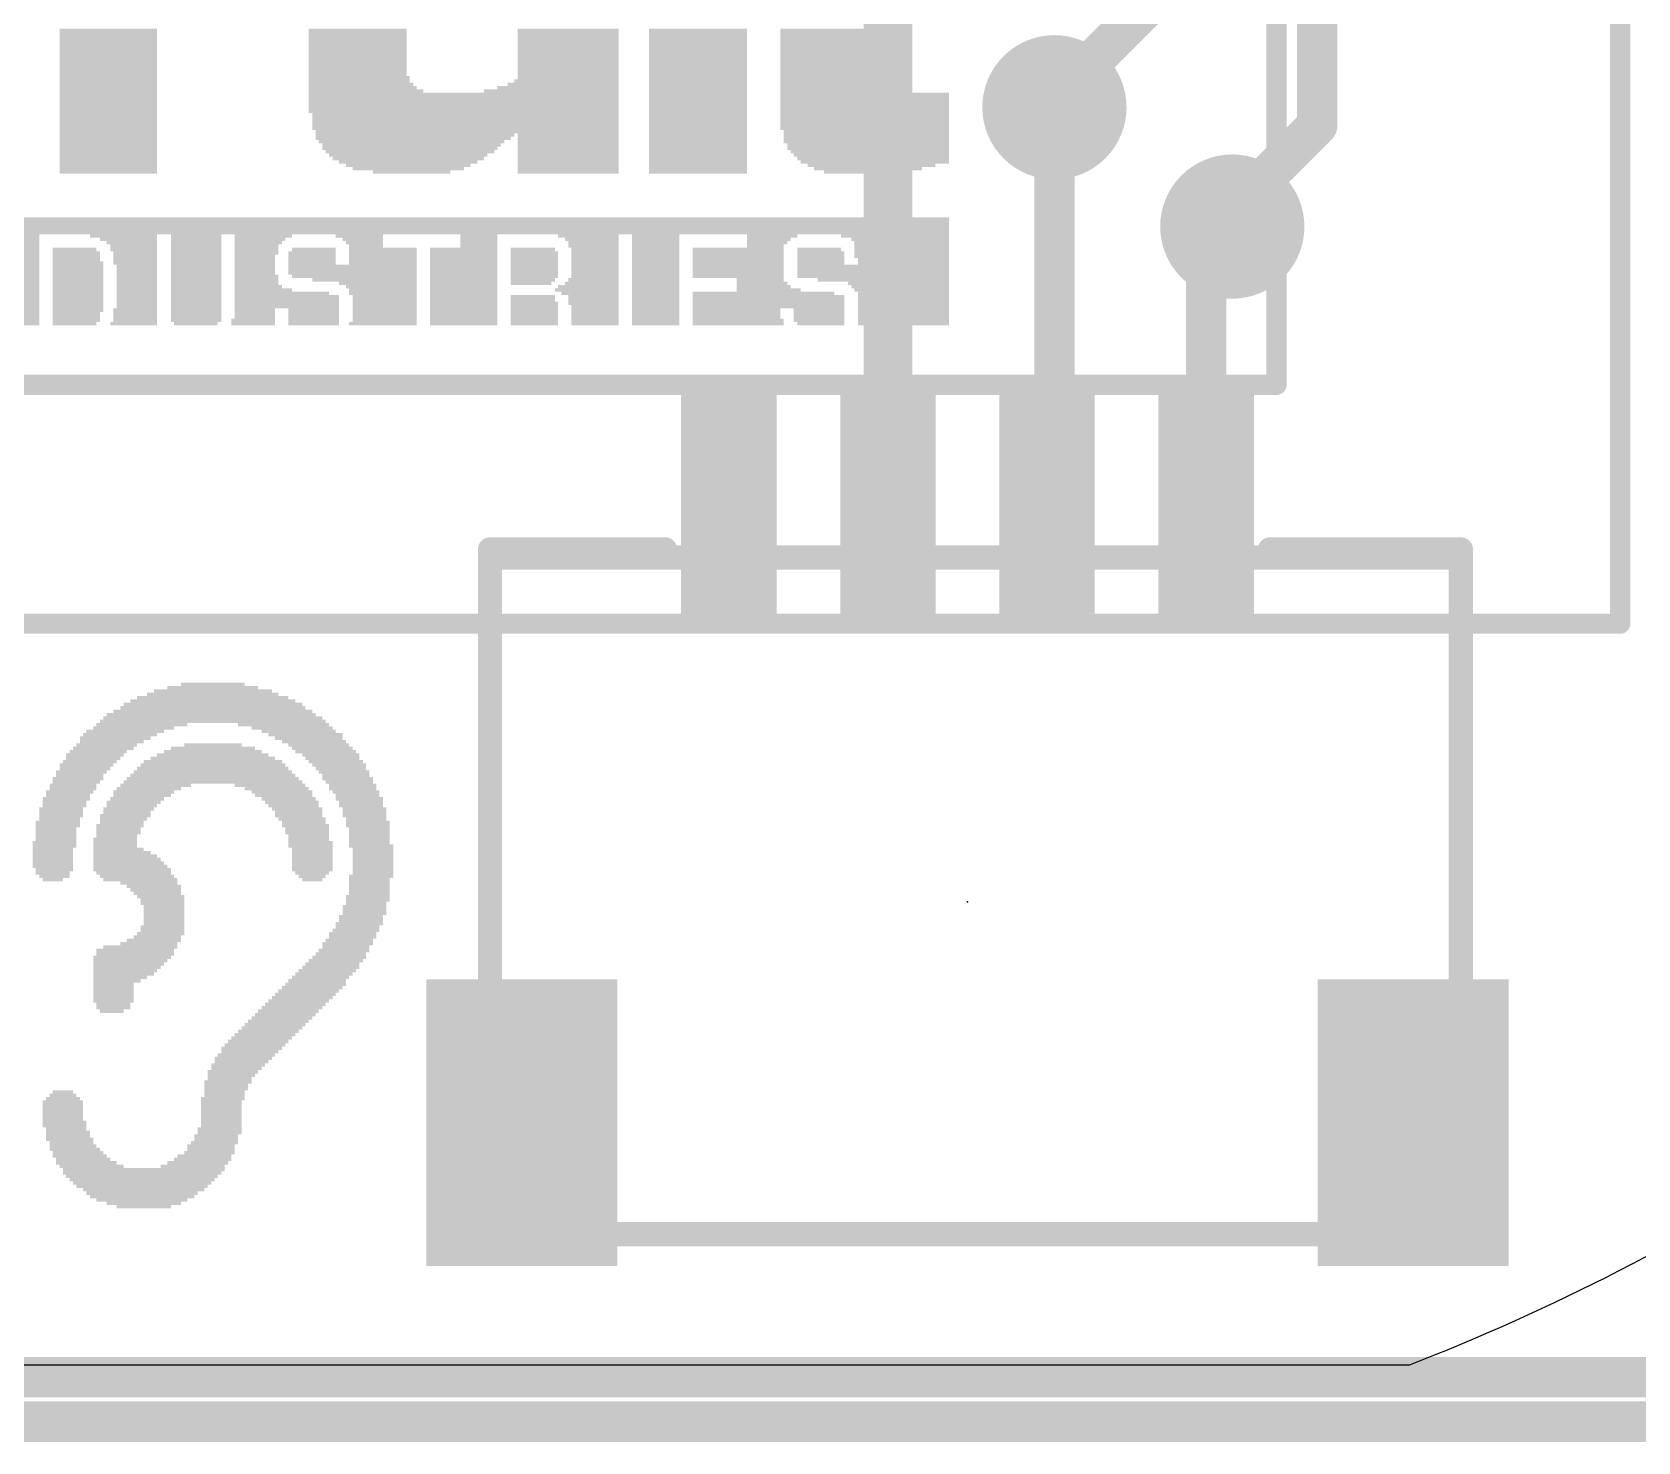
# Model space of a CAD drawing. Extents: x -59 to 59, y -28 to 22.
# Drawn here: x 37.58 to 47.67, y -28.42 to -19.57 of the extents above; entities that cross this region are included whole.
import ezdxf

# ---------------------------------------------------------------- set-up
doc = ezdxf.new("R2010")
doc.units = 0
for name, color, linetype in [('1', 12, 'CONTINUOUS'), ('16', 5, 'CONTINUOUS'), ('18', 110, 'CONTINUOUS'), ('20', 4, 'CONTINUOUS'), ('200', 132, 'CONTINUOUS'), ('21', 40, 'CONTINUOUS'), ('22', 6, 'CONTINUOUS'), ('23', 53, 'CONTINUOUS'), ('51', 253, 'CONTINUOUS')]:
    doc.layers.add(name, color=color, linetype=linetype)

# ---------------------------------------------------------------- blocks, each defined once
blk = doc.blocks.new('RECT')
blk.add_solid([(-0.5, -0.5), (0.5, -0.5), (-0.5, 0.5), (0.5, 0.5)])
blk = doc.blocks.new('ROUNDV')
at = {"const_width": 0.5}
blk.add_lwpolyline([(0, -0.25, 1), (0, 0.25, 1), (0, -0.25)], format="xyb", dxfattribs=at)

msp = doc.modelspace()

# ---------------------------------------------------------------- linework, layer by layer
at = {"layer": '1'}
for points, const_width in [([(42.9561, -18.5547), (42.9561, -22.5177)], 0.3048), ([(44.0022, -20.0406), (44.0022, -22.4716)], 0.254), ([(45.1198, -20.7899), (44.9561, -20.9536)], 0.254), ([(44.9561, -22.5177), (44.9561, -20.9536)], 0.254), ([(44.0022, -22.4716), (43.9561, -22.5177)], 0.254), ([(48.3964, -28.2956), (17.3576, -28.2956)], 0.254)]:
    msp.add_lwpolyline(points, dxfattribs=dict(at, const_width=const_width))
for points, const_width in [([(44.0657, -20.0406, 1), (43.9387, -20.0406)], 0.127), ([(45.1647, -20.8348, 1), (45.0749, -20.745)], 0.127), ([(45.0196, -20.9536, 1), (44.8926, -20.9536)], 0.127), ([(44.9112, -20.9087, 1), (45.001, -20.9985)], 0.127), ([(44.0471, -22.5165, 1), (43.9573, -22.4267)], 0.127), ([(42.8799, -22.5177, 1), (43.0323, -22.5177)], 0.1524), ([(43.9112, -22.4728, 1), (44.001, -22.5626)], 0.127), ([(43.9387, -22.4716, 1), (44.0657, -22.4716)], 0.127), ([(44.8926, -22.5177, 1), (45.0196, -22.5177)], 0.127)]:
    msp.add_lwpolyline(points, format="xyb", dxfattribs=dict(at, const_width=const_width))
at = {"layer": '16', "const_width": 0.254}
for points in [[(45.6532, 8.7152), (45.6532, -20.1549)], [(45.1706, -18.8214), (44.0022, -19.9898)], [(44.0022, -20.0406), (44.0022, -19.9898)], [(45.6532, -20.1549), (45.1198, -20.6883)], [(45.1198, -20.7899), (45.1198, -20.6883)], [(48.6758, -28.0162), (17.0782, -28.0162)]]:
    msp.add_lwpolyline(points, dxfattribs=at)
at = {"layer": '16', "const_width": 0.127}
for points in [[(44.0657, -19.9898, 1), (43.9387, -19.9898)], [(43.9573, -19.9449, 1), (44.0471, -20.0347)], [(43.9387, -20.0406, 1), (44.0657, -20.0406)], [(45.6981, -20.1998, 1), (45.6083, -20.11)], [(45.5897, -20.1549, 1), (45.7167, -20.1549)], [(45.1833, -20.6883, 1), (45.0563, -20.6883)], [(45.0749, -20.6434, 1), (45.1647, -20.7332)], [(45.0563, -20.7899, 1), (45.1833, -20.7899)]]:
    msp.add_lwpolyline(points, format="xyb", dxfattribs=at)
at = {"layer": '20'}
msp.add_line((46.228, -27.94), (31.1912, -27.94), dxfattribs=at)
msp.add_arc((41.4632, -15.5452), 13.2791, 291.0279, 316.0279, dxfattribs=at)
at = {"layer": '21', "const_width": 0.1524}
for points in [[(40.4561, -25.4177), (40.4561, -22.8177)], [(40.4561, -22.8177), (41.5561, -22.8177)], [(45.3561, -22.8177), (46.5561, -22.8177)], [(46.5561, -22.8177), (46.5561, -25.4177)], [(41.3561, -27.1177), (45.5561, -27.1177)]]:
    msp.add_lwpolyline(points, dxfattribs=at)
at = {"layer": '21', "const_width": 0.0762}
for points in [[(40.4942, -22.8177, 1), (40.418, -22.8177)], [(40.4561, -22.7796, 1), (40.4561, -22.8558)], [(41.5561, -22.8558, 1), (41.5561, -22.7796)], [(45.3561, -22.7796, 1), (45.3561, -22.8558)], [(46.5942, -22.8177, 1), (46.518, -22.8177)], [(46.5561, -22.8558, 1), (46.5561, -22.7796)], [(40.418, -25.4177, 1), (40.4942, -25.4177)], [(46.518, -25.4177, 1), (46.5942, -25.4177)], [(41.3561, -27.0796, 1), (41.3561, -27.1558)], [(45.5561, -27.1558, 1), (45.5561, -27.0796)]]:
    msp.add_lwpolyline(points, format="xyb", dxfattribs=at)
at = {"layer": '22', "const_width": 0.127}
for points in [[(47.5575, -23.284), (47.5575, 11.416)], [(45.3975, -21.784), (45.3975, 5.416)], [(18.1975, -21.784), (45.3975, -21.784)], [(16.0375, -23.284), (47.5575, -23.284)]]:
    msp.add_lwpolyline(points, dxfattribs=at)
at = {"layer": '22', "const_width": 0.0635}
for points in [[(45.3657, -21.784, 1), (45.4293, -21.784)], [(45.3975, -21.8158, 1), (45.3975, -21.7523)], [(47.5258, -23.284, 1), (47.5893, -23.284)], [(47.5575, -23.3158, 1), (47.5575, -23.2523)]]:
    msp.add_lwpolyline(points, format="xyb", dxfattribs=at)
at = {"layer": '23'}
msp.add_point((43.4561, -25.0317), dxfattribs=at)
at = {"layer": '51', "const_width": 0.1524}
for points in [[(40.4561, -27.1177), (40.4561, -22.8677)], [(40.4561, -22.8677), (46.5561, -22.8677)], [(46.5561, -22.8677), (46.5561, -27.1177)], [(46.5561, -27.1177), (40.4561, -27.1177)]]:
    msp.add_lwpolyline(points, dxfattribs=at)
at = {"layer": '51', "const_width": 0.0762}
for points in [[(40.4942, -22.8677, 1), (40.418, -22.8677)], [(40.4561, -22.8296, 1), (40.4561, -22.9058)], [(46.5942, -22.8677, 1), (46.518, -22.8677)], [(46.5561, -22.9058, 1), (46.5561, -22.8296)], [(40.4561, -27.0796, 1), (40.4561, -27.1558)], [(40.418, -27.1177, 1), (40.4942, -27.1177)], [(46.518, -27.1177, 1), (46.5942, -27.1177)], [(46.5561, -27.1558, 1), (46.5561, -27.0796)]]:
    msp.add_lwpolyline(points, format="xyb", dxfattribs=at)

# ---------------------------------------------------------------- block references
at = {"layer": '1', "rotation": 90}
for p, xscale, yscale in [((41.9561, -22.5177), 1.55, 0.6), ((42.9561, -22.5177), 1.55, 0.6), ((43.9561, -22.5177), 1.55, 0.6), ((44.9561, -22.5177), 1.55, 0.6), ((40.6561, -26.4177), 1.8, 1.2), ((46.2561, -26.4177), 1.8, 1.2)]:
    msp.add_blockref('RECT', p, dxfattribs=dict(at, xscale=xscale, yscale=yscale))
at = {"layer": '18', "xscale": 0.9064, "yscale": 0.9064}
for p in [(44.0022, -20.0406), (44.0022, -20.0406), (45.1198, -20.7899), (45.1198, -20.7899)]:
    msp.add_blockref('ROUNDV', p, dxfattribs=at)
at = {"layer": '200'}
for p, xscale, yscale in [((38.0581, -19.558), 0.6121, 0.0213), ((38.0581, -19.5792), 0.6121, 0.0211), ((39.624, -19.558), 0.6147, 0.0213), ((39.624, -19.5792), 0.6147, 0.0211), ((40.9473, -19.558), 0.635, 0.0213), ((40.9473, -19.5792), 0.635, 0.0211), ((41.7627, -19.558), 0.6147, 0.0213), ((41.7627, -19.5792), 0.6147, 0.0211), ((42.5869, -19.558), 0.6121, 0.0213), ((42.5869, -19.5792), 0.6121, 0.0211), ((38.0581, -19.6003), 0.6121, 0.0211), ((38.0581, -19.6215), 0.6121, 0.0213), ((38.0581, -19.6427), 0.6121, 0.0211), ((38.0581, -19.6638), 0.6121, 0.0211), ((39.624, -19.6003), 0.6147, 0.0211), ((39.624, -19.6215), 0.6147, 0.0213), ((39.624, -19.6427), 0.6147, 0.0211), ((39.624, -19.6638), 0.6147, 0.0211), ((40.9473, -19.6003), 0.635, 0.0211), ((40.9473, -19.6215), 0.635, 0.0213), ((40.9473, -19.6427), 0.635, 0.0211), ((40.9473, -19.6638), 0.635, 0.0211), ((41.7627, -19.6003), 0.6147, 0.0211), ((41.7627, -19.6215), 0.6147, 0.0213), ((41.7627, -19.6427), 0.6147, 0.0211), ((41.7627, -19.6638), 0.6147, 0.0211), ((42.5869, -19.6003), 0.6121, 0.0211), ((42.5869, -19.6215), 0.6121, 0.0213), ((42.5869, -19.6427), 0.6121, 0.0211), ((42.5869, -19.6638), 0.6121, 0.0211), ((38.0581, -19.685), 0.6121, 0.0213), ((38.0581, -19.7062), 0.6121, 0.0211), ((38.0581, -19.7273), 0.6121, 0.0211), ((38.0581, -19.7485), 0.6121, 0.0213), ((38.0581, -19.7697), 0.6121, 0.0211), ((39.624, -19.685), 0.6147, 0.0213), ((39.624, -19.7062), 0.6147, 0.0211), ((39.624, -19.7273), 0.6147, 0.0211), ((39.624, -19.7485), 0.6147, 0.0213), ((39.624, -19.7697), 0.6147, 0.0211), ((40.9473, -19.685), 0.635, 0.0213), ((40.9473, -19.7062), 0.635, 0.0211), ((40.9473, -19.7273), 0.635, 0.0211), ((40.9473, -19.7485), 0.635, 0.0213), ((40.9473, -19.7697), 0.635, 0.0211), ((41.7627, -19.685), 0.6147, 0.0213), ((41.7627, -19.7062), 0.6147, 0.0211), ((41.7627, -19.7273), 0.6147, 0.0211), ((41.7627, -19.7485), 0.6147, 0.0213), ((41.7627, -19.7697), 0.6147, 0.0211), ((42.5869, -19.685), 0.6121, 0.0213), ((42.5869, -19.7062), 0.6121, 0.0211), ((42.5869, -19.7273), 0.6121, 0.0211), ((42.5869, -19.7485), 0.6121, 0.0213), ((42.5869, -19.7697), 0.6121, 0.0211), ((38.0581, -19.7908), 0.6121, 0.0211), ((38.0581, -19.812), 0.6121, 0.0213), ((38.0581, -19.8332), 0.6121, 0.0211), ((38.0581, -19.8543), 0.6121, 0.0211), ((38.0581, -19.8755), 0.6121, 0.0213), ((39.624, -19.7908), 0.6147, 0.0211), ((39.624, -19.812), 0.6147, 0.0213), ((39.624, -19.8332), 0.6147, 0.0211), ((39.6342, -19.8543), 0.635, 0.0211), ((39.6342, -19.8755), 0.635, 0.0213), ((40.9372, -19.8755), 0.6553, 0.0213), ((40.9473, -19.7908), 0.635, 0.0211), ((40.9473, -19.812), 0.635, 0.0213), ((40.9473, -19.8332), 0.635, 0.0211), ((40.9473, -19.8543), 0.635, 0.0211), ((41.7627, -19.7908), 0.6147, 0.0211), ((41.7627, -19.812), 0.6147, 0.0213), ((41.7627, -19.8332), 0.6147, 0.0211), ((41.7627, -19.8543), 0.6147, 0.0211), ((41.7627, -19.8755), 0.6147, 0.0213), ((42.5869, -19.7908), 0.6121, 0.0211), ((42.5869, -19.812), 0.6121, 0.0213), ((42.5869, -19.8332), 0.6121, 0.0211), ((42.5869, -19.8543), 0.6121, 0.0211), ((42.5869, -19.8755), 0.6121, 0.0213), ((38.0581, -19.8967), 0.6121, 0.0211), ((38.0581, -19.9178), 0.6121, 0.0211), ((38.0581, -19.939), 0.6121, 0.0213), ((38.0581, -19.9602), 0.6121, 0.0211), ((38.0581, -19.9813), 0.6121, 0.0211), ((39.6773, -19.939), 0.7214, 0.0213), ((39.6456, -19.8967), 0.6579, 0.0211), ((39.6558, -19.9178), 0.6782, 0.0211), ((40.2908, -19.9602), 1.9482, 0.0211), ((40.2908, -19.9813), 1.9482, 0.0211), ((40.8419, -19.939), 0.8458, 0.0213), ((40.8838, -19.9178), 0.762, 0.0211), ((40.9156, -19.8967), 0.6985, 0.0211), ((41.7627, -19.8967), 0.6147, 0.0211), ((41.7627, -19.9178), 0.6147, 0.0211), ((41.7627, -19.939), 0.6147, 0.0213), ((41.7627, -19.9602), 0.6147, 0.0211), ((41.7627, -19.9813), 0.6147, 0.0211), ((42.5983, -19.9178), 0.635, 0.0211), ((42.8104, -19.9602), 1.0592, 0.0211), ((42.8104, -19.9813), 1.0592, 0.0211), ((42.5869, -19.8967), 0.6121, 0.0211), ((42.6085, -19.939), 0.6553, 0.0213), ((38.0581, -20.0025), 0.6121, 0.0213), ((38.0581, -20.0237), 0.6121, 0.0211), ((38.0581, -20.0448), 0.6121, 0.0211), ((38.0581, -20.066), 0.6121, 0.0213), ((38.0581, -20.0872), 0.6121, 0.0211), ((40.2908, -20.0025), 1.9482, 0.0213), ((40.2908, -20.0237), 1.9482, 0.0211), ((40.2908, -20.0448), 1.9482, 0.0211), ((40.2908, -20.066), 1.9482, 0.0213), ((40.3022, -20.0872), 1.9253, 0.0211), ((41.7627, -20.0025), 0.6147, 0.0213), ((41.7627, -20.0237), 0.6147, 0.0211), ((41.7627, -20.0448), 0.6147, 0.0211), ((41.7627, -20.066), 0.6147, 0.0213), ((41.7627, -20.0872), 0.6147, 0.0211), ((42.8104, -20.0025), 1.0592, 0.0213), ((42.8104, -20.0237), 1.0592, 0.0211), ((42.8104, -20.0448), 1.0592, 0.0211), ((42.8104, -20.066), 1.0592, 0.0213), ((42.8104, -20.0872), 1.0592, 0.0211), ((38.0581, -20.1083), 0.6121, 0.0211), ((38.0581, -20.1295), 0.6121, 0.0213), ((38.0581, -20.1507), 0.6121, 0.0211), ((38.0581, -20.1718), 0.6121, 0.0211), ((40.3022, -20.1083), 1.9253, 0.0211), ((40.3022, -20.1295), 1.9253, 0.0213), ((40.3022, -20.1507), 1.9253, 0.0211), ((40.3022, -20.1718), 1.9253, 0.0211), ((41.7627, -20.1083), 0.6147, 0.0211), ((41.7627, -20.1295), 0.6147, 0.0213), ((41.7627, -20.1507), 0.6147, 0.0211), ((41.7627, -20.1718), 0.6147, 0.0211), ((42.8104, -20.1083), 1.0592, 0.0211), ((42.8104, -20.1295), 1.0592, 0.0213), ((42.8104, -20.1507), 1.0592, 0.0211), ((42.8104, -20.1718), 1.0592, 0.0211), ((38.0581, -20.193), 0.6121, 0.0213), ((38.0581, -20.2142), 0.6121, 0.0211), ((38.0581, -20.2353), 0.6121, 0.0211), ((38.0581, -20.2565), 0.6121, 0.0213), ((38.0581, -20.2777), 0.6121, 0.0211), ((40.3123, -20.193), 1.905, 0.0213), ((39.9847, -20.2142), 1.2497, 0.0211), ((39.9733, -20.2353), 1.2268, 0.0211), ((39.9631, -20.2565), 1.1659, 0.0213), ((39.9631, -20.2777), 1.1201, 0.0211), ((40.9473, -20.2142), 0.635, 0.0211), ((40.9473, -20.2353), 0.635, 0.0211), ((40.9473, -20.2565), 0.635, 0.0213), ((40.9473, -20.2777), 0.635, 0.0211), ((41.7627, -20.193), 0.6147, 0.0213), ((41.7627, -20.2142), 0.6147, 0.0211), ((41.7627, -20.2353), 0.6147, 0.0211), ((41.7627, -20.2565), 0.6147, 0.0213), ((41.7627, -20.2777), 0.6147, 0.0211), ((42.8206, -20.193), 1.0389, 0.0213), ((42.8206, -20.2142), 1.0389, 0.0211), ((42.8206, -20.2353), 1.0389, 0.0211), ((42.8206, -20.2565), 1.0389, 0.0213), ((42.832, -20.2777), 1.016, 0.0211), ((38.0581, -20.2988), 0.6121, 0.0211), ((38.0581, -20.32), 0.6121, 0.0213), ((38.0581, -20.3412), 0.6121, 0.0211), ((38.0581, -20.3623), 0.6121, 0.0211), ((38.0581, -20.3835), 0.6121, 0.0213), ((39.9529, -20.2988), 1.0998, 0.0211), ((39.9529, -20.32), 1.0592, 0.0213), ((39.9415, -20.3412), 0.9957, 0.0211), ((39.9428, -20.3623), 0.9525, 0.0211), ((39.9415, -20.3835), 0.8687, 0.0213), ((40.9473, -20.2988), 0.635, 0.0211), ((40.9473, -20.32), 0.635, 0.0213), ((40.9473, -20.3412), 0.635, 0.0211), ((40.9473, -20.3623), 0.635, 0.0211), ((40.9473, -20.3835), 0.635, 0.0213), ((41.7627, -20.2988), 0.6147, 0.0211), ((41.7627, -20.32), 0.6147, 0.0213), ((41.7627, -20.3412), 0.6147, 0.0211), ((41.7627, -20.3623), 0.6147, 0.0211), ((41.7627, -20.3835), 0.6147, 0.0213), ((42.832, -20.2988), 1.016, 0.0211), ((42.8422, -20.32), 0.9957, 0.0213), ((42.8523, -20.3412), 0.9754, 0.0211), ((42.8638, -20.3623), 0.9525, 0.0211), ((42.8739, -20.3835), 0.9322, 0.0213), ((38.0581, -20.4047), 0.6121, 0.0211), ((38.0581, -20.4258), 0.6121, 0.0211), ((38.0581, -20.447), 0.6121, 0.0213), ((39.9415, -20.4047), 0.7823, 0.0211), ((39.9428, -20.4258), 0.6985, 0.0211), ((39.9631, -20.447), 0.4851, 0.0213), ((40.9473, -20.4047), 0.635, 0.0211), ((40.9473, -20.4258), 0.635, 0.0211), ((40.9473, -20.447), 0.635, 0.0213), ((41.7627, -20.4047), 0.6147, 0.0211), ((41.7627, -20.4258), 0.6147, 0.0211), ((41.7627, -20.447), 0.6147, 0.0213), ((42.8523, -20.4047), 0.8026, 0.0211), ((42.8308, -20.4258), 0.6782, 0.0211), ((42.799, -20.447), 0.4877, 0.0213), ((36.6611, -20.7433), 13.3579, 0.0211), ((36.6611, -20.7645), 13.3579, 0.0213), ((36.6611, -20.7857), 13.3579, 0.0211), ((36.6611, -20.8068), 13.3579, 0.0211), ((36.6611, -20.828), 13.3579, 0.0213), ((37.498, -20.8492), 0.254, 0.0211), ((37.498, -20.8703), 0.254, 0.0211), ((37.498, -20.8915), 0.254, 0.0213), ((38.1533, -20.8492), 0.4216, 0.0211), ((38.1851, -20.8703), 0.3581, 0.0211), ((38.2054, -20.8915), 0.3175, 0.0213), ((38.6093, -20.8492), 0.3175, 0.0211), ((38.6093, -20.8703), 0.3175, 0.0211), ((38.6093, -20.8915), 0.3175, 0.0213), ((39.0106, -20.8703), 0.3175, 0.0211), ((39.0004, -20.8915), 0.2972, 0.0213), ((39.0322, -20.8492), 0.3607, 0.0211), ((39.6354, -20.8492), 0.2972, 0.0211), ((39.657, -20.8703), 0.254, 0.0211), ((39.6672, -20.8915), 0.2337, 0.0213), ((40.386, -20.8492), 0.2337, 0.0211), ((40.386, -20.8703), 0.2337, 0.0211), ((40.386, -20.8915), 0.2337, 0.0213), ((41.0743, -20.8492), 0.381, 0.0211), ((41.0959, -20.8703), 0.3378, 0.0211), ((41.1061, -20.8915), 0.3175, 0.0213), ((41.4973, -20.8492), 0.2972, 0.0211), ((41.4973, -20.8703), 0.2972, 0.0211), ((41.4973, -20.8915), 0.2972, 0.0213), ((42.197, -20.8915), 0.254, 0.0213), ((42.2288, -20.8492), 0.3175, 0.0211), ((42.2072, -20.8703), 0.2743, 0.0211), ((43.0009, -20.8492), 0.6782, 0.0211), ((43.0327, -20.8703), 0.6147, 0.0211), ((43.0428, -20.8915), 0.5944, 0.0213), ((37.498, -20.9127), 0.254, 0.0211), ((37.498, -20.9338), 0.254, 0.0211), ((37.498, -20.955), 0.254, 0.0213), ((37.498, -20.9762), 0.254, 0.0211), ((37.846, -20.9338), 0.2743, 0.0211), ((37.8574, -20.955), 0.2972, 0.0213), ((37.8574, -20.9762), 0.2972, 0.0211), ((38.2168, -20.9127), 0.2946, 0.0211), ((38.2168, -20.9338), 0.2946, 0.0211), ((38.227, -20.955), 0.2743, 0.0213), ((38.227, -20.9762), 0.2743, 0.0211), ((38.6093, -20.9127), 0.3175, 0.0211), ((38.6093, -20.9338), 0.3175, 0.0211), ((38.6093, -20.955), 0.3175, 0.0213), ((38.6093, -20.9762), 0.3175, 0.0211), ((38.989, -20.9127), 0.2743, 0.0211), ((38.989, -20.9338), 0.2743, 0.0211), ((38.989, -20.955), 0.2743, 0.0213), ((38.9788, -20.9762), 0.254, 0.0211), ((39.3383, -20.955), 0.2972, 0.0213), ((39.3383, -20.9762), 0.2972, 0.0211), ((39.3497, -20.9338), 0.2743, 0.0211), ((39.6773, -20.9127), 0.2134, 0.0211), ((39.7828, -20.9338), 0.4242, 0.0211), ((39.7828, -20.955), 0.4242, 0.0213), ((39.7828, -20.9762), 0.4242, 0.0211), ((40.2908, -20.9338), 0.4242, 0.0211), ((40.2908, -20.955), 0.4242, 0.0213), ((40.2908, -20.9762), 0.4242, 0.0211), ((40.386, -20.9127), 0.2337, 0.0211), ((40.7251, -20.9338), 0.2769, 0.0211), ((40.7353, -20.955), 0.2972, 0.0213), ((40.7353, -20.9762), 0.2972, 0.0211), ((41.1061, -20.9127), 0.3175, 0.0211), ((41.1163, -20.9338), 0.2972, 0.0211), ((41.1163, -20.955), 0.2972, 0.0213), ((41.1163, -20.9762), 0.2972, 0.0211), ((41.4973, -20.9127), 0.2972, 0.0211), ((41.4973, -20.9338), 0.2972, 0.0211), ((41.4973, -20.955), 0.2972, 0.0213), ((41.4973, -20.9762), 0.2972, 0.0211), ((42.0154, -20.9338), 0.5715, 0.0211), ((42.0154, -20.955), 0.5715, 0.0213), ((42.0154, -20.9762), 0.5715, 0.0211), ((42.1856, -20.9127), 0.2311, 0.0211), ((42.5348, -20.955), 0.2946, 0.0213), ((42.5348, -20.9762), 0.2946, 0.0211), ((42.5247, -20.9338), 0.2743, 0.0211), ((43.0428, -20.9127), 0.5944, 0.0211), ((43.0428, -20.9338), 0.5944, 0.0211), ((43.0428, -20.955), 0.5944, 0.0213), ((43.0428, -20.9762), 0.5944, 0.0211), ((37.498, -20.9973), 0.254, 0.0211), ((37.498, -21.0185), 0.254, 0.0213), ((37.498, -21.0397), 0.254, 0.0211), ((37.498, -21.0608), 0.254, 0.0211), ((37.498, -21.082), 0.254, 0.0213), ((37.8574, -20.9973), 0.2972, 0.0211), ((37.8676, -21.0185), 0.3175, 0.0213), ((37.8676, -21.0397), 0.3175, 0.0211), ((37.8676, -21.0608), 0.3175, 0.0211), ((37.8676, -21.082), 0.3175, 0.0213), ((38.227, -20.9973), 0.2743, 0.0211), ((38.227, -21.0185), 0.2743, 0.0213), ((38.2372, -21.0397), 0.254, 0.0211), ((38.2372, -21.0608), 0.254, 0.0211), ((38.2372, -21.082), 0.254, 0.0213), ((38.6093, -20.9973), 0.3175, 0.0211), ((38.6093, -21.0185), 0.3175, 0.0213), ((38.6093, -21.0397), 0.3175, 0.0211), ((38.6093, -21.0608), 0.3175, 0.0211), ((38.6093, -21.082), 0.3175, 0.0213), ((38.9788, -20.9973), 0.254, 0.0211), ((38.9788, -21.0185), 0.254, 0.0213), ((38.9788, -21.0397), 0.254, 0.0211), ((38.9788, -21.0608), 0.254, 0.0211), ((38.9788, -21.082), 0.254, 0.0213), ((39.5922, -21.0397), 0.8052, 0.0211), ((39.5922, -21.0608), 0.8052, 0.0211), ((39.5922, -21.082), 0.8052, 0.0213), ((39.3383, -20.9973), 0.2972, 0.0211), ((39.3383, -21.0185), 0.2972, 0.0213), ((39.7828, -20.9973), 0.4242, 0.0211), ((39.7828, -21.0185), 0.4242, 0.0213), ((40.2908, -20.9973), 0.4242, 0.0211), ((40.2908, -21.0185), 0.4242, 0.0213), ((40.2908, -21.0397), 0.4242, 0.0211), ((40.2908, -21.0608), 0.4242, 0.0211), ((40.2908, -21.082), 0.4242, 0.0213), ((40.7353, -20.9973), 0.2972, 0.0211), ((40.7353, -21.0185), 0.2972, 0.0213), ((40.7353, -21.0397), 0.2972, 0.0211), ((40.7353, -21.0608), 0.2972, 0.0211), ((40.7353, -21.082), 0.2972, 0.0213), ((41.1163, -20.9973), 0.2972, 0.0211), ((41.1163, -21.0185), 0.2972, 0.0213), ((41.1163, -21.0397), 0.2972, 0.0211), ((41.1163, -21.0608), 0.2972, 0.0211), ((41.1163, -21.082), 0.2972, 0.0213), ((41.4973, -20.9973), 0.2972, 0.0211), ((41.4973, -21.0185), 0.2972, 0.0213), ((41.4973, -21.0397), 0.2972, 0.0211), ((41.4973, -21.0608), 0.2972, 0.0211), ((41.4973, -21.082), 0.2972, 0.0213), ((42.0154, -20.9973), 0.5715, 0.0211), ((42.0154, -21.0185), 0.5715, 0.0213), ((42.0154, -21.0397), 0.5715, 0.0211), ((42.0154, -21.0608), 0.5715, 0.0211), ((42.0154, -21.082), 0.5715, 0.0213), ((42.5348, -20.9973), 0.2946, 0.0211), ((42.5348, -21.0185), 0.2946, 0.0213), ((42.8638, -21.0397), 0.9525, 0.0211), ((42.8638, -21.0608), 0.9525, 0.0211), ((42.8638, -21.082), 0.9525, 0.0213), ((43.0543, -20.9973), 0.5715, 0.0211), ((43.0543, -21.0185), 0.5715, 0.0213), ((37.498, -21.1032), 0.254, 0.0211), ((37.498, -21.1243), 0.254, 0.0211), ((37.498, -21.1455), 0.254, 0.0213), ((37.498, -21.1667), 0.254, 0.0211), ((37.498, -21.1878), 0.254, 0.0211), ((37.8676, -21.1032), 0.3175, 0.0211), ((37.8676, -21.1243), 0.3175, 0.0211), ((37.8676, -21.1455), 0.3175, 0.0213), ((37.8676, -21.1667), 0.3175, 0.0211), ((37.8676, -21.1878), 0.3175, 0.0211), ((38.2372, -21.1032), 0.254, 0.0211), ((38.2372, -21.1243), 0.254, 0.0211), ((38.2372, -21.1455), 0.254, 0.0213), ((38.2372, -21.1667), 0.254, 0.0211), ((38.2372, -21.1878), 0.254, 0.0211), ((38.6093, -21.1032), 0.3175, 0.0211), ((38.6093, -21.1243), 0.3175, 0.0211), ((38.6093, -21.1455), 0.3175, 0.0213), ((38.6093, -21.1667), 0.3175, 0.0211), ((38.6093, -21.1878), 0.3175, 0.0211), ((38.989, -21.1032), 0.2743, 0.0211), ((38.989, -21.1243), 0.2743, 0.0211), ((38.989, -21.1455), 0.2743, 0.0213), ((39.0004, -21.1667), 0.2972, 0.0211), ((39.0322, -21.1878), 0.3607, 0.0211), ((39.6037, -21.1032), 0.7823, 0.0211), ((39.6672, -21.1243), 0.6553, 0.0211), ((39.751, -21.1455), 0.4877, 0.0213), ((39.7726, -21.1667), 0.4445, 0.0211), ((39.7828, -21.1878), 0.4242, 0.0211), ((40.2908, -21.1032), 0.4242, 0.0211), ((40.2908, -21.1243), 0.4242, 0.0211), ((40.2908, -21.1455), 0.4242, 0.0213), ((40.2908, -21.1667), 0.4242, 0.0211), ((40.2908, -21.1878), 0.4242, 0.0211), ((40.7251, -21.1243), 0.2769, 0.0211), ((40.7353, -21.1032), 0.2972, 0.0211), ((40.7137, -21.1455), 0.254, 0.0213), ((41.0642, -21.1878), 0.4013, 0.0211), ((41.0743, -21.1667), 0.381, 0.0211), ((41.0959, -21.1455), 0.3378, 0.0213), ((41.1061, -21.1243), 0.3175, 0.0211), ((41.1163, -21.1032), 0.2972, 0.0211), ((41.4973, -21.1032), 0.2972, 0.0211), ((41.4973, -21.1243), 0.2972, 0.0211), ((41.4973, -21.1455), 0.2972, 0.0213), ((41.4973, -21.1667), 0.2972, 0.0211), ((41.4973, -21.1878), 0.2972, 0.0211), ((42.0154, -21.1032), 0.5715, 0.0211), ((42.1538, -21.1243), 0.2946, 0.0211), ((42.1754, -21.1667), 0.3378, 0.0211), ((42.2072, -21.1878), 0.4013, 0.0211), ((42.1653, -21.1455), 0.3175, 0.0213), ((42.8638, -21.1032), 0.9525, 0.0211), ((42.9273, -21.1243), 0.8255, 0.0211), ((43.0225, -21.1455), 0.635, 0.0213), ((43.0327, -21.1667), 0.6147, 0.0211), ((43.0428, -21.1878), 0.5944, 0.0211), ((37.498, -21.209), 0.254, 0.0213), ((37.498, -21.2302), 0.254, 0.0211), ((37.498, -21.2513), 0.254, 0.0211), ((37.498, -21.2725), 0.254, 0.0213), ((37.498, -21.2937), 0.254, 0.0211), ((37.8676, -21.209), 0.3175, 0.0213), ((37.8676, -21.2302), 0.3175, 0.0211), ((37.8676, -21.2513), 0.3175, 0.0211), ((37.8676, -21.2725), 0.3175, 0.0213), ((37.8676, -21.2937), 0.3175, 0.0211), ((38.2372, -21.209), 0.254, 0.0213), ((38.2372, -21.2302), 0.254, 0.0211), ((38.2372, -21.2513), 0.254, 0.0211), ((38.2372, -21.2725), 0.254, 0.0213), ((38.2372, -21.2937), 0.254, 0.0211), ((38.6093, -21.209), 0.3175, 0.0213), ((38.6093, -21.2302), 0.3175, 0.0211), ((38.6093, -21.2513), 0.3175, 0.0211), ((38.6093, -21.2725), 0.3175, 0.0213), ((38.6093, -21.2937), 0.3175, 0.0211), ((39.1795, -21.2302), 0.6553, 0.0211), ((39.1795, -21.2513), 0.6553, 0.0211), ((39.1795, -21.2725), 0.6553, 0.0213), ((39.1795, -21.2937), 0.6553, 0.0211), ((39.1478, -21.209), 0.5918, 0.0213), ((39.7828, -21.209), 0.4242, 0.0213), ((39.7942, -21.2302), 0.4013, 0.0211), ((39.7942, -21.2513), 0.4013, 0.0211), ((39.7942, -21.2725), 0.4013, 0.0213), ((39.7942, -21.2937), 0.4013, 0.0211), ((40.2908, -21.209), 0.4242, 0.0213), ((40.2908, -21.2302), 0.4242, 0.0211), ((40.2908, -21.2513), 0.4242, 0.0211), ((40.2908, -21.2725), 0.4242, 0.0213), ((40.2908, -21.2937), 0.4242, 0.0211), ((40.7251, -21.2302), 0.2769, 0.0211), ((40.7251, -21.2513), 0.2769, 0.0211), ((40.7353, -21.2725), 0.2972, 0.0213), ((40.7353, -21.2937), 0.2972, 0.0211), ((41.0845, -21.209), 0.3607, 0.0213), ((41.1061, -21.2302), 0.3175, 0.0211), ((41.1061, -21.2513), 0.3175, 0.0211), ((41.1061, -21.2725), 0.3175, 0.0213), ((41.1163, -21.2937), 0.2972, 0.0211), ((41.4973, -21.209), 0.2972, 0.0213), ((41.4973, -21.2302), 0.2972, 0.0211), ((41.4973, -21.2513), 0.2972, 0.0211), ((41.4973, -21.2725), 0.2972, 0.0213), ((41.4973, -21.2937), 0.2972, 0.0211), ((42.2059, -21.2302), 0.9525, 0.0211), ((42.2059, -21.2513), 0.9525, 0.0211), ((42.2059, -21.2725), 0.9525, 0.0213), ((42.2059, -21.2937), 0.9525, 0.0211), ((42.1742, -21.209), 0.889, 0.0213), ((43.0543, -21.209), 0.5715, 0.0213), ((43.0543, -21.2302), 0.5715, 0.0211), ((43.0543, -21.2513), 0.5715, 0.0211), ((43.0543, -21.2725), 0.5715, 0.0213), ((43.0543, -21.2937), 0.5715, 0.0211), ((37.498, -21.3148), 0.254, 0.0211), ((37.498, -21.336), 0.254, 0.0213), ((37.498, -21.3572), 0.254, 0.0211), ((37.498, -21.3783), 0.254, 0.0211), ((37.498, -21.3995), 0.254, 0.0213), ((37.8574, -21.336), 0.2972, 0.0213), ((37.8574, -21.3572), 0.2972, 0.0211), ((37.8574, -21.3783), 0.2972, 0.0211), ((37.846, -21.3995), 0.2743, 0.0213), ((37.8676, -21.3148), 0.3175, 0.0211), ((38.2168, -21.3995), 0.2946, 0.0213), ((38.227, -21.3148), 0.2743, 0.0211), ((38.227, -21.336), 0.2743, 0.0213), ((38.227, -21.3572), 0.2743, 0.0211), ((38.227, -21.3783), 0.2743, 0.0211), ((38.6093, -21.3148), 0.3175, 0.0211), ((38.6093, -21.336), 0.3175, 0.0213), ((38.6093, -21.3572), 0.3175, 0.0211), ((38.6093, -21.3783), 0.3175, 0.0211), ((38.608, -21.3995), 0.2743, 0.0213), ((38.9687, -21.3783), 0.2743, 0.0211), ((38.9687, -21.3995), 0.2743, 0.0213), ((38.9788, -21.3148), 0.254, 0.0211), ((38.9788, -21.336), 0.254, 0.0213), ((38.9788, -21.3572), 0.254, 0.0211), ((39.3484, -21.3148), 0.3175, 0.0211), ((39.3484, -21.336), 0.3175, 0.0213), ((39.3484, -21.3572), 0.3175, 0.0211), ((39.3484, -21.3783), 0.3175, 0.0211), ((39.3484, -21.3995), 0.3175, 0.0213), ((39.7828, -21.3995), 0.4242, 0.0213), ((39.7942, -21.3148), 0.4013, 0.0211), ((39.7942, -21.336), 0.4013, 0.0213), ((39.7942, -21.3572), 0.4013, 0.0211), ((39.7942, -21.3783), 0.4013, 0.0211), ((40.2908, -21.3148), 0.4242, 0.0211), ((40.2908, -21.336), 0.4242, 0.0213), ((40.2908, -21.3572), 0.4242, 0.0211), ((40.2908, -21.3783), 0.4242, 0.0211), ((40.2908, -21.3995), 0.4242, 0.0213), ((40.7353, -21.3148), 0.2972, 0.0211), ((40.7353, -21.336), 0.2972, 0.0213), ((40.7353, -21.3572), 0.2972, 0.0211), ((40.7353, -21.3783), 0.2972, 0.0211), ((40.7353, -21.3995), 0.2972, 0.0213), ((41.1163, -21.3148), 0.2972, 0.0211), ((41.1163, -21.336), 0.2972, 0.0213), ((41.1163, -21.3572), 0.2972, 0.0211), ((41.1163, -21.3783), 0.2972, 0.0211), ((41.1163, -21.3995), 0.2972, 0.0213), ((41.4973, -21.3148), 0.2972, 0.0211), ((41.4973, -21.336), 0.2972, 0.0213), ((41.4973, -21.3572), 0.2972, 0.0211), ((41.4973, -21.3783), 0.2972, 0.0211), ((41.4973, -21.3995), 0.2972, 0.0213), ((42.0154, -21.3783), 0.5715, 0.0211), ((42.0154, -21.3995), 0.5715, 0.0213), ((42.0053, -21.3148), 0.5512, 0.0211), ((42.0053, -21.336), 0.5512, 0.0213), ((42.0053, -21.3572), 0.5512, 0.0211), ((42.5234, -21.3148), 0.3175, 0.0211), ((42.5234, -21.336), 0.3175, 0.0213), ((42.5234, -21.3572), 0.3175, 0.0211), ((42.5234, -21.3783), 0.3175, 0.0211), ((42.5348, -21.3995), 0.2946, 0.0213), ((43.0543, -21.3148), 0.5715, 0.0211), ((43.0543, -21.336), 0.5715, 0.0213), ((43.0543, -21.3572), 0.5715, 0.0211), ((43.0543, -21.3783), 0.5715, 0.0211), ((43.0543, -21.3995), 0.5715, 0.0213), ((38.7147, -23.7067), 0.7417, 0.0211), ((38.7134, -23.6855), 0.5715, 0.0213), ((38.7147, -23.6643), 0.4013, 0.0211), ((38.7147, -23.8125), 1.1633, 0.0213), ((38.7147, -23.7913), 1.1227, 0.0211), ((38.7147, -23.7702), 1.0363, 0.0211), ((38.7134, -23.749), 0.9525, 0.0213), ((38.7134, -23.7278), 0.8255, 0.0211), ((38.2689, -23.9183), 0.5715, 0.0211), ((38.7147, -23.8972), 1.4173, 0.0211), ((38.7147, -23.876), 1.3767, 0.0213), ((38.7033, -23.8548), 1.3132, 0.0211), ((38.7147, -23.8337), 1.2497, 0.0211), ((39.1579, -23.9183), 0.5715, 0.0211), ((38.1013, -24.003), 0.4445, 0.0213), ((38.1318, -23.9818), 0.4648, 0.0211), ((38.1635, -23.9607), 0.4877, 0.0211), ((38.2168, -23.9395), 0.508, 0.0213), ((39.2125, -23.9395), 0.508, 0.0213), ((39.2544, -23.9607), 0.4648, 0.0211), ((39.2963, -23.9818), 0.4674, 0.0211), ((39.3179, -24.003), 0.4242, 0.0213), ((37.973, -24.1088), 0.3607, 0.0211), ((37.9946, -24.0877), 0.3581, 0.0211), ((38.0263, -24.0665), 0.381, 0.0213), ((38.0467, -24.0453), 0.381, 0.0211), ((38.0797, -24.0242), 0.4013, 0.0211), ((38.7134, -24.1088), 0.6985, 0.0211), ((38.7147, -24.0877), 0.6147, 0.0211), ((38.7147, -24.0665), 0.5283, 0.0213), ((38.7147, -24.0453), 0.3607, 0.0211), ((39.3497, -24.0242), 0.4013, 0.0211), ((39.3802, -24.0453), 0.381, 0.0211), ((39.403, -24.0665), 0.381, 0.0213), ((39.4233, -24.0877), 0.381, 0.0211), ((39.4551, -24.1088), 0.3581, 0.0211), ((37.8879, -24.2147), 0.3175, 0.0211), ((37.9209, -24.1723), 0.3378, 0.0211), ((37.9108, -24.1935), 0.3175, 0.0213), ((37.9413, -24.1512), 0.3378, 0.0211), ((37.9628, -24.13), 0.3404, 0.0213), ((38.7147, -24.2147), 0.9957, 0.0211), ((38.7134, -24.1935), 0.9525, 0.0213), ((38.7147, -24.1723), 0.9093, 0.0211), ((38.7147, -24.1512), 0.8687, 0.0211), ((38.7147, -24.13), 0.7823, 0.0213), ((39.4653, -24.13), 0.3378, 0.0213), ((39.4868, -24.1512), 0.3404, 0.0211), ((39.5084, -24.1723), 0.3378, 0.0211), ((39.5186, -24.1935), 0.3175, 0.0213), ((39.5389, -24.2147), 0.3175, 0.0211), ((37.8358, -24.2993), 0.2946, 0.0211), ((37.8358, -24.3205), 0.2946, 0.0213), ((37.8574, -24.2782), 0.2972, 0.0211), ((37.8676, -24.257), 0.3175, 0.0213), ((37.8777, -24.2358), 0.2972, 0.0211), ((38.3121, -24.3205), 0.4039, 0.0213), ((38.3553, -24.2993), 0.4445, 0.0211), ((38.7147, -24.2782), 1.1227, 0.0211), ((38.7134, -24.257), 1.0795, 0.0213), ((38.7147, -24.2358), 1.0363, 0.0211), ((39.0741, -24.2993), 0.4445, 0.0211), ((39.116, -24.3205), 0.4013, 0.0213), ((39.5503, -24.2358), 0.2946, 0.0211), ((39.5618, -24.257), 0.3175, 0.0213), ((39.5719, -24.2782), 0.2972, 0.0211), ((39.5922, -24.2993), 0.2972, 0.0211), ((39.5922, -24.3205), 0.2972, 0.0213), ((37.7939, -24.384), 0.2972, 0.0213), ((37.7825, -24.4052), 0.2743, 0.0211), ((37.7825, -24.4263), 0.2743, 0.0211), ((37.8041, -24.3628), 0.2769, 0.0211), ((37.8143, -24.3417), 0.2972, 0.0211), ((38.2168, -24.4052), 0.3404, 0.0211), ((38.2054, -24.4263), 0.3175, 0.0211), ((38.2384, -24.384), 0.3378, 0.0213), ((38.2803, -24.3417), 0.381, 0.0211), ((38.2702, -24.3628), 0.3607, 0.0211), ((39.149, -24.3417), 0.381, 0.0211), ((39.1592, -24.3628), 0.3607, 0.0211), ((39.1909, -24.384), 0.3378, 0.0213), ((39.2112, -24.4052), 0.3378, 0.0211), ((39.2214, -24.4263), 0.3175, 0.0211), ((39.6138, -24.3417), 0.2946, 0.0211), ((39.6354, -24.384), 0.2972, 0.0213), ((39.624, -24.3628), 0.2743, 0.0211), ((39.6456, -24.4052), 0.2769, 0.0211), ((39.6456, -24.4263), 0.2769, 0.0211), ((37.752, -24.511), 0.254, 0.0213), ((37.7622, -24.4475), 0.2743, 0.0213), ((37.7622, -24.4687), 0.2743, 0.0211), ((37.7622, -24.4898), 0.2743, 0.0211), ((38.1533, -24.511), 0.2946, 0.0213), ((38.1648, -24.4898), 0.3175, 0.0211), ((38.1749, -24.4687), 0.2972, 0.0211), ((38.1851, -24.4475), 0.3175, 0.0213), ((39.2443, -24.4475), 0.3175, 0.0213), ((39.2544, -24.4687), 0.2972, 0.0211), ((39.2544, -24.4898), 0.2972, 0.0211), ((39.2748, -24.511), 0.2972, 0.0213), ((39.6672, -24.4475), 0.2743, 0.0213), ((39.6672, -24.4687), 0.2743, 0.0211), ((39.6672, -24.4898), 0.2743, 0.0211), ((39.6773, -24.511), 0.254, 0.0213), ((37.7406, -24.5322), 0.2769, 0.0211), ((37.7406, -24.5533), 0.2769, 0.0211), ((37.7292, -24.5745), 0.254, 0.0213), ((37.7292, -24.5957), 0.254, 0.0211), ((37.7292, -24.6168), 0.254, 0.0211), ((38.1318, -24.5533), 0.2972, 0.0211), ((38.1216, -24.5745), 0.2769, 0.0213), ((38.1216, -24.5957), 0.2769, 0.0211), ((38.1102, -24.6168), 0.254, 0.0211), ((38.1432, -24.5322), 0.2743, 0.0211), ((39.2963, -24.5533), 0.2946, 0.0211), ((39.2862, -24.5322), 0.2743, 0.0211), ((39.3065, -24.5745), 0.2743, 0.0213), ((39.3065, -24.5957), 0.2743, 0.0211), ((39.3167, -24.6168), 0.254, 0.0211), ((39.6875, -24.5322), 0.2743, 0.0211), ((39.6875, -24.5533), 0.2743, 0.0211), ((39.6977, -24.5745), 0.254, 0.0213), ((39.6977, -24.5957), 0.254, 0.0211), ((39.6977, -24.6168), 0.254, 0.0211), ((37.7088, -24.7015), 0.254, 0.0213), ((37.7088, -24.7227), 0.254, 0.0211), ((37.719, -24.6592), 0.2743, 0.0211), ((37.719, -24.6803), 0.2743, 0.0211), ((37.7292, -24.638), 0.254, 0.0213), ((38.1, -24.638), 0.2743, 0.0213), ((38.1, -24.6592), 0.2743, 0.0211), ((38.1, -24.6803), 0.2743, 0.0211), ((38.1216, -24.7015), 0.3175, 0.0213), ((38.1432, -24.7227), 0.3607, 0.0211), ((39.3167, -24.638), 0.254, 0.0213), ((39.3281, -24.6592), 0.2769, 0.0211), ((39.3281, -24.6803), 0.2769, 0.0211), ((39.3395, -24.7015), 0.254, 0.0213), ((39.3395, -24.7227), 0.254, 0.0211), ((39.6977, -24.638), 0.254, 0.0213), ((39.6977, -24.6592), 0.254, 0.0211), ((39.7091, -24.6803), 0.2769, 0.0211), ((39.7205, -24.7015), 0.254, 0.0213), ((39.7205, -24.7227), 0.254, 0.0211), ((37.7088, -24.7438), 0.254, 0.0211), ((37.7088, -24.765), 0.254, 0.0213), ((37.7088, -24.7862), 0.254, 0.0211), ((37.7088, -24.8073), 0.254, 0.0211), ((37.719, -24.8285), 0.2337, 0.0213), ((38.1635, -24.7438), 0.4013, 0.0211), ((38.1749, -24.765), 0.4242, 0.0213), ((38.1851, -24.7862), 0.4445, 0.0211), ((38.2067, -24.8285), 0.4877, 0.0213), ((38.1953, -24.8073), 0.4648, 0.0211), ((39.3395, -24.7438), 0.254, 0.0211), ((39.3395, -24.765), 0.254, 0.0213), ((39.3395, -24.7862), 0.254, 0.0211), ((39.3395, -24.8073), 0.254, 0.0211), ((39.3395, -24.8285), 0.254, 0.0213), ((39.7205, -24.7438), 0.254, 0.0211), ((39.7205, -24.765), 0.254, 0.0213), ((39.7205, -24.7862), 0.254, 0.0211), ((39.7205, -24.8073), 0.254, 0.0211), ((39.7205, -24.8285), 0.254, 0.0213), ((37.7088, -24.8497), 0.2134, 0.0211), ((37.7203, -24.8708), 0.1905, 0.0211), ((37.7088, -24.892), 0.127, 0.0213), ((38.2168, -24.8497), 0.4674, 0.0211), ((38.2384, -24.8708), 0.4648, 0.0211), ((38.2587, -24.892), 0.4648, 0.0213), ((38.3121, -24.9132), 0.3581, 0.0211), ((39.3383, -24.8497), 0.2108, 0.0211), ((39.3383, -24.8708), 0.1702, 0.0211), ((39.3395, -24.892), 0.127, 0.0213), ((39.7091, -24.8708), 0.2769, 0.0211), ((39.6977, -24.892), 0.254, 0.0213), ((39.6977, -24.9132), 0.254, 0.0211), ((39.7205, -24.8497), 0.254, 0.0211), ((38.3438, -24.9343), 0.3404, 0.0211), ((38.3553, -24.9555), 0.3175, 0.0213), ((38.3654, -24.9767), 0.2972, 0.0211), ((38.3858, -24.9978), 0.2972, 0.0211), ((38.3972, -25.019), 0.2743, 0.0213), ((39.6875, -24.9978), 0.2743, 0.0211), ((39.6875, -25.019), 0.2743, 0.0213), ((39.6977, -24.9343), 0.254, 0.0211), ((39.6977, -24.9555), 0.254, 0.0213), ((39.6977, -24.9767), 0.254, 0.0211), ((38.3972, -25.0402), 0.2743, 0.0211), ((38.4073, -25.0613), 0.254, 0.0211), ((38.4073, -25.0825), 0.254, 0.0213), ((38.4073, -25.1037), 0.254, 0.0211), ((38.4073, -25.1248), 0.254, 0.0211), ((39.6456, -25.1248), 0.2769, 0.0211), ((39.6672, -25.0613), 0.2743, 0.0211), ((39.6672, -25.0825), 0.2743, 0.0213), ((39.6672, -25.1037), 0.2743, 0.0211), ((39.6773, -25.0402), 0.254, 0.0211), ((38.3858, -25.2307), 0.2972, 0.0211), ((38.3972, -25.1883), 0.2743, 0.0211), ((38.3972, -25.2095), 0.2743, 0.0213), ((38.4073, -25.146), 0.254, 0.0213), ((38.4073, -25.1672), 0.254, 0.0211), ((39.5922, -25.2307), 0.2972, 0.0211), ((39.6138, -25.2095), 0.2946, 0.0213), ((39.6354, -25.1672), 0.2972, 0.0211), ((39.624, -25.1883), 0.2743, 0.0211), ((39.6456, -25.146), 0.2769, 0.0213), ((38.2587, -25.3153), 0.4648, 0.0211), ((38.3121, -25.2942), 0.3581, 0.0211), ((38.3438, -25.273), 0.3404, 0.0213), ((38.3654, -25.2518), 0.2972, 0.0211), ((39.5503, -25.3153), 0.2946, 0.0211), ((39.5618, -25.2942), 0.3175, 0.0211), ((39.5719, -25.273), 0.2972, 0.0213), ((39.5922, -25.2518), 0.2972, 0.0211), ((38.2067, -25.3788), 0.4877, 0.0211), ((38.1851, -25.4212), 0.4445, 0.0211), ((38.1953, -25.4), 0.4648, 0.0213), ((38.227, -25.3365), 0.4877, 0.0213), ((38.227, -25.3577), 0.4877, 0.0211), ((39.4653, -25.4212), 0.3378, 0.0211), ((39.4868, -25.4), 0.3404, 0.0213), ((39.5084, -25.3788), 0.3378, 0.0211), ((39.5186, -25.3577), 0.3175, 0.0211), ((39.5389, -25.3365), 0.3175, 0.0213), ((38.1749, -25.4423), 0.4242, 0.0211), ((38.1635, -25.4635), 0.4013, 0.0213), ((38.1533, -25.4847), 0.381, 0.0211), ((38.1114, -25.527), 0.2972, 0.0213), ((38.1318, -25.5058), 0.3378, 0.0211), ((39.37, -25.527), 0.3607, 0.0213), ((39.3916, -25.5058), 0.3581, 0.0211), ((39.4132, -25.4847), 0.3607, 0.0211), ((39.4335, -25.4635), 0.3607, 0.0213), ((39.4551, -25.4423), 0.3581, 0.0211), ((38.0898, -25.5482), 0.254, 0.0211), ((38.0898, -25.5693), 0.254, 0.0211), ((38.0898, -25.5905), 0.254, 0.0213), ((38.0898, -25.6117), 0.254, 0.0211), ((38.0898, -25.6328), 0.254, 0.0211), ((39.276, -25.6328), 0.381, 0.0211), ((39.2963, -25.6117), 0.381, 0.0211), ((39.3167, -25.5905), 0.381, 0.0213), ((39.3395, -25.5693), 0.381, 0.0211), ((39.3598, -25.5482), 0.381, 0.0211), ((38.0898, -25.654), 0.254, 0.0213), ((38.0898, -25.6752), 0.2134, 0.0211), ((38.0898, -25.6963), 0.2134, 0.0211), ((38.0797, -25.7175), 0.1473, 0.0213), ((39.1897, -25.7175), 0.381, 0.0213), ((39.2125, -25.6963), 0.381, 0.0211), ((39.2328, -25.6752), 0.381, 0.0211), ((39.2532, -25.654), 0.381, 0.0213), ((39.0855, -25.8233), 0.381, 0.0211), ((39.1058, -25.8022), 0.381, 0.0211), ((39.1262, -25.781), 0.381, 0.0213), ((39.149, -25.7598), 0.381, 0.0211), ((39.1693, -25.7387), 0.381, 0.0211), ((38.9788, -25.9292), 0.381, 0.0211), ((38.9992, -25.908), 0.381, 0.0213), ((39.022, -25.8868), 0.381, 0.0211), ((39.0423, -25.8657), 0.381, 0.0211), ((39.0627, -25.8445), 0.381, 0.0213), ((38.9052, -26.0138), 0.3607, 0.0211), ((38.8938, -26.035), 0.3378, 0.0213), ((38.9255, -25.9927), 0.3607, 0.0211), ((38.9585, -25.9503), 0.381, 0.0211), ((38.9471, -25.9715), 0.3581, 0.0213), ((38.8302, -26.1197), 0.2972, 0.0211), ((38.8201, -26.1408), 0.2769, 0.0211), ((38.8404, -26.0985), 0.3175, 0.0213), ((38.8734, -26.0562), 0.3378, 0.0211), ((38.8633, -26.0773), 0.3175, 0.0211), ((37.7723, -26.2255), 0.127, 0.0213), ((38.8099, -26.162), 0.2972, 0.0213), ((38.7985, -26.1832), 0.2743, 0.0211), ((38.7985, -26.2043), 0.2743, 0.0211), ((38.7883, -26.2255), 0.254, 0.0213), ((37.7723, -26.289), 0.254, 0.0213), ((37.7723, -26.3102), 0.254, 0.0211), ((37.7723, -26.3313), 0.254, 0.0211), ((37.7723, -26.2678), 0.2134, 0.0211), ((37.7723, -26.2467), 0.1676, 0.0211), ((38.7782, -26.2678), 0.2743, 0.0211), ((38.768, -26.289), 0.254, 0.0213), ((38.768, -26.3102), 0.254, 0.0211), ((38.768, -26.3313), 0.254, 0.0211), ((38.7883, -26.2467), 0.254, 0.0211), ((37.7723, -26.3525), 0.254, 0.0213), ((37.7723, -26.3737), 0.254, 0.0211), ((37.7723, -26.3948), 0.254, 0.0211), ((37.7825, -26.416), 0.2743, 0.0213), ((37.7825, -26.4372), 0.2743, 0.0211), ((38.768, -26.3525), 0.254, 0.0213), ((38.768, -26.3737), 0.254, 0.0211), ((38.768, -26.3948), 0.254, 0.0211), ((38.768, -26.416), 0.254, 0.0213), ((38.768, -26.4372), 0.254, 0.0211), ((37.8041, -26.4795), 0.2769, 0.0213), ((37.8041, -26.5007), 0.2769, 0.0211), ((37.7927, -26.4583), 0.254, 0.0211), ((37.8143, -26.5218), 0.2972, 0.0211), ((37.8257, -26.543), 0.2743, 0.0213), ((38.7248, -26.543), 0.2946, 0.0213), ((38.735, -26.5007), 0.2743, 0.0211), ((38.735, -26.5218), 0.2743, 0.0211), ((38.7566, -26.4583), 0.2769, 0.0211), ((38.7566, -26.4795), 0.2769, 0.0213), ((37.8358, -26.5642), 0.2946, 0.0211), ((37.8473, -26.5853), 0.3175, 0.0211), ((37.8777, -26.6277), 0.3378, 0.0211), ((37.8676, -26.6065), 0.3175, 0.0213), ((38.6613, -26.6277), 0.3404, 0.0211), ((38.6931, -26.6065), 0.3175, 0.0213), ((38.7033, -26.5642), 0.2972, 0.0211), ((38.7033, -26.5853), 0.2972, 0.0211), ((37.8993, -26.6488), 0.3404, 0.0211), ((37.9197, -26.67), 0.381, 0.0213), ((37.9527, -26.6912), 0.4013, 0.0211), ((38.2803, -26.7123), 1.016, 0.0211), ((38.2702, -26.7335), 0.9957, 0.0213), ((38.5877, -26.6912), 0.4013, 0.0211), ((38.6182, -26.67), 0.381, 0.0213), ((38.6512, -26.6488), 0.3607, 0.0211), ((38.2689, -26.7547), 0.9525, 0.0211), ((38.2702, -26.7758), 0.9093, 0.0211), ((38.2702, -26.797), 0.8687, 0.0213), ((38.2689, -26.8182), 0.8255, 0.0211), ((38.2803, -26.8393), 0.762, 0.0211), ((38.2689, -26.8605), 0.6985, 0.0213), ((38.2702, -26.8817), 0.6553, 0.0211), ((38.2689, -26.9028), 0.5715, 0.0211), ((38.2803, -26.924), 0.4674, 0.0213), ((38.2803, -26.9452), 0.3404, 0.0211)]:
    msp.add_blockref('RECT', p, dxfattribs=dict(at, xscale=xscale, yscale=yscale))

doc.saveas('drawing.dxf')
